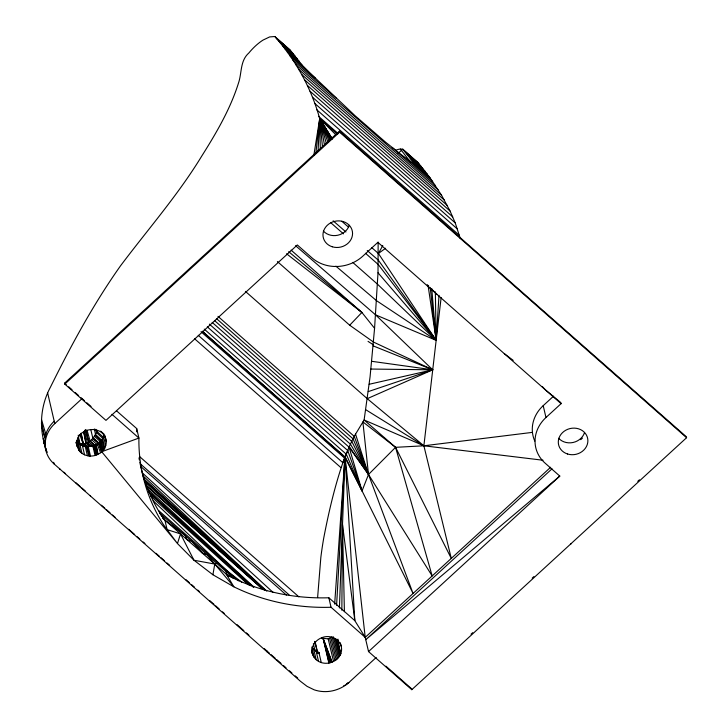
<?xml version="1.0" encoding="UTF-8"?>
<svg xmlns="http://www.w3.org/2000/svg" width="728" height="728" viewBox="0 0 728 728"><rect width="100%" height="100%" fill="white"/><g stroke="black" fill="none" stroke-linecap="round" stroke-linejoin="round"><path stroke-width="1.09" d="M341.851 610.255L342.497 524.46L345.099 457.466L202.339 331.376M217.981 316.371L354.218 436.336L413.058 593.475L345.245 457.084L349.258 446.546L354.218 436.336L364.118 419.992L370.079 376.74L374.574 328.31L378.005 272.782L378.151 242.069M339.421 607.962L342.497 524.46L354.827 620.647L365.219 637.355L368.532 651.587L411.793 689.68L686.577 437.719L686.349 436.764L339.357 131.204L64.583 383.174L64.801 384.12L105.97 420.375L297.333 244.963L311.966 257.849A36.127 32.096 -13.1 0 0 362.772 256.192L377.877 242.342L561.079 403.667L545.973 417.517A36.127 32.096 -13.1 0 0 545.163 463.199L559.796 476.085L368.532 651.587M46.583 450.787L46.82 452.47L43.534 440.149L45.373 446.628C38.784 427.227 40.686 405.241 50.423 387.196C71.153 345.29 93.493 303.967 120.566 265.766C147.875 229.411 177.978 195.095 201.72 156.12C216.216 133.133 230.184 109.373 238.411 83.32C242.005 73.082 239.903 60.833 248.876 52.962A27.336 10.583 -48.6 0 1 263.008 40.095L269.633 36.928L274.838 36.518L289.789 49.741L302.002 65.001L312.185 75.093L355.209 115.843L385.458 142.078L402.338 155.483L415.242 164.728L429.948 177.668L441.587 195.295L450.077 211.065L455.228 222.904L460.333 238.675M318.063 151.197L319.701 118.637C311.384 88.316 295.695 60.096 274.838 36.518M317.608 597.579L320.839 557.448A337.692 260.688 -60.4 0 1 323.723 538.119C329.011 510.546 335.471 483.028 344.999 456.593L345.245 457.084L202.375 331.286M336.6 605.305L344.808 458.276L201.01 331.704M439.002 295.341L436.154 340.349L375.575 314.851L295.577 245.7M334.653 604.131L344.808 458.276L342.815 462.644L198.271 335.335M315.852 153.399L319.701 118.637L337.628 134.298M441.141 297.524L423.878 445.791L451.278 558.422L395.568 447.329L364.118 419.992L423.878 445.791L543.033 460.242M313.868 155.128L319.701 118.637L335.781 134.68M550.668 467.24L365.219 637.355L331.049 607.261A196.697 174.784 -13.1 0 1 233.906 586.832L212.913 574.756L214.769 564.054L206.907 554.663L202.466 553.225L191.883 541.432L187.087 539.675L185.085 535.444L164.901 520.138L159.996 513.622M54.218 421.203A31.977 28.41 -13.1 0 0 45.819 434.252L44.617 441.65L44.818 445.363L43.853 441.659M139.785 462.144A196.697 174.784 -13.1 0 0 161.398 515.433L164.901 520.138L167.112 529.629L180.526 533.897L177.459 543.543L193.994 560.251L212.913 574.756M103.831 434.862A14.879 13.222 -13.1 0 1 103.485 436.236C100.227 447.156 83.465 450.395 76.731 440.904L78.933 450.395C81.563 454.026 86.04 456.001 90.463 456.056A14.879 13.213 -13.1 0 0 95.068 455.464C99.8 454.045 104.322 450.632 105.697 445.727A14.879 13.213 -13.1 0 0 105.369 437.528C100.273 425.471 80.717 427.736 77.241 439.767A14.879 13.213 -13.1 0 0 76.822 445.299L78.933 450.395M311.957 651.778C312.576 656.847 316.416 661.142 321.266 662.571A14.879 13.213 -13.1 0 0 328.874 663.044C334.079 662.043 339.557 658.349 341.023 652.961A14.879 13.213 -13.1 0 0 341.141 646.073L340.64 643.925M226.199 571.653L226.39 574.283L231.704 577.34A196.697 174.784 -13.1 0 0 328.847 597.77L354.827 620.647L345.099 457.466L362.044 490.881L368.505 474.483L395.568 447.329L423.878 445.791L532.077 432.414M76.631 441.086L80.744 443.552L83.556 443.907C90.454 443.115 94.913 436.463 97.443 430.539M345.454 455.582L347.729 450.523L207.316 326.863M311.793 647.037L313.768 649.403L317.29 651.16L319.01 652.87L318.682 653.571L312.048 648.138L314.259 657.63M382.791 245.564L378.405 253.481L436.154 340.349L435.353 291.892M570.506 544.453L570.989 543.798M319.183 653.016L318.682 653.571L319.01 652.87M277.395 261.552L349.695 325.216L361.889 312.458L291.082 250.104M398.107 153.408L402.784 149.195L417.736 162.408L429.948 177.668M64.801 384.12L339.585 132.159L339.357 131.204M376.212 657.466L348.839 682.564C343.707 687.168 337.219 690.153 330.421 691.227A31.977 28.41 -13.1 0 1 314.196 689.835L307.089 686.368L300.464 681.299L54.063 463.918A31.977 28.41 -13.1 0 1 54.782 423.614L82.146 398.516M534.798 441.104A36.127 32.096 -13.1 0 1 543.206 405.66L553.553 396.178M580.744 439.657L582.418 438.129M552.024 468.814L365.738 639.694L559.796 476.085M471.052 634.188L472.727 632.659M532.204 578.114L533.888 576.576M637.764 481.326L639.439 479.788M321.485 638.119L328.182 638.847L332.104 636.854L337.319 658.84M385.622 248.23L378.405 253.481L371.599 247.493M346.428 684.302L348.839 682.564L346.883 683.492M245.409 291.382L367.249 398.671L432.723 369.815L375.575 314.851M343.798 685.64L345.673 685.112M101.984 451.615L138.912 438.065L136.7 428.565L116.471 410.756M368.241 391.619L432.723 369.815L373.473 342.06L349.695 325.216M180.526 533.897L193.994 560.251L214.769 564.054L216.835 563.408M369.178 384.275L432.723 369.815L373.146 345.873M370.916 369.05L432.723 369.815L371.708 361.306M396.041 150.132A27.336 10.583 -48.6 0 1 400.382 149.067L402.784 149.195L415.242 164.728M318.072 652.716L319.064 653.08L321.266 662.571M365.629 409.637L423.878 445.791L367.249 398.671M368.05 341.387L373.246 344.735M84.457 430.257L87.396 442.879L92.865 446.746M504.313 353.626L513.195 360.369M241.732 582.2L227.364 571.116L153.335 500.973M286.541 253.763L361.889 312.458L374.574 328.31M85.504 430.057L88.761 442.042L93.821 446.155M288.652 251.688L361.889 312.458M335.89 266.157L376.512 300.673L436.154 340.349L431.75 288.634M333.133 220.821L345.927 231.968M367.249 250.541L378.333 260.196L436.154 340.349L430.202 287.414M275.785 37.574L290.49 50.523M403.74 150.25L418.436 163.199M276.913 38.866L291.619 51.815M404.859 151.533L419.565 164.483M278.405 40.632L293.111 53.581M406.361 153.308L421.057 166.257M280.244 42.861L294.94 55.81M408.19 155.528L422.886 168.477M282.355 45.518L297.06 58.468M410.31 158.185L425.006 171.135M284.73 48.594L299.426 61.534M412.676 161.261L427.382 174.21M287.296 52.052L302.002 65.001M290.026 55.892L315.597 78.406M407.107 158.986L432.678 181.509M292.884 60.069L336.309 98.316M392.101 147.447L435.535 185.686M295.805 64.583L438.456 190.199M298.771 69.397L441.587 195.295M301.72 74.493L444.371 200.109M304.613 79.853L447.265 205.469M307.425 85.449L450.077 211.065M310.092 91.273L452.743 216.889M312.576 97.288L455.228 222.904M314.842 103.476L457.493 229.093M316.835 109.819L459.486 235.435M339.585 132.159L686.577 437.719M318.527 116.298L338.056 133.497M341.832 221.276L348.639 227.273M330.685 222.632L343.425 233.852M365.501 253.289L378.232 264.501L436.154 340.349L428.082 285.503M352.771 262.426L377.477 284.184L436.154 340.349L378.005 272.782M216.498 318.6L353.016 438.802L368.505 474.483L432.168 575.948L395.568 447.329L362.881 421.885L368.505 474.483L349.058 447.165L209.382 324.142M214.705 320.711L351.788 441.414L368.505 474.483L355.501 433.997M212.221 322.44L350.45 444.171L368.505 474.483L349.258 446.546M204.24 329.111L346.319 454.226L362.044 490.881L349.058 447.165M194.54 338.72L340.941 467.64M111.93 414.305L138.912 438.065A196.697 174.784 -13.1 0 0 163.609 524.924L177.459 543.543L101.765 451.806L98.389 443.288M64.583 383.174L66.239 384.63M68.714 386.814L72.027 389.726M75.33 392.647L78.642 395.559M81.117 397.743L84.43 400.655M86.914 402.839L91.046 406.479M385.931 666.156L411.575 688.734L411.793 689.68M139.703 456.674L298.853 596.824M141.123 464.564L289.116 594.885M80.835 445.281L80.744 443.552L84.157 446.555M159.387 512.812L233.997 578.523L226.39 574.283L233.906 586.832L214.769 564.054M162.444 517.972L228.901 576.494M63.873 472.181L65.575 473.682M75.821 482.691L80.089 486.45M81.8 487.951L85.212 490.954M101.429 505.223L104.832 508.226M106.543 509.736L109.955 512.74M112.512 514.987L115.07 517.244M128.71 529.256L134.68 534.516M137.237 536.764L139.794 539.02M143.207 542.023L144.918 543.525M156.001 553.289L159.414 556.292M161.116 557.794L164.528 560.797M167.085 563.044L169.642 565.301M185.84 579.57L189.253 582.573M191.81 584.821L194.376 587.077M197.779 590.08L199.49 591.582M209.719 600.591L213.987 604.349M215.688 605.851L219.101 608.854M222.513 611.857L224.215 613.358M237.01 624.624L243.834 630.63M246.392 632.887L248.949 635.135M264.3 648.657L269.36 653.107M271.025 654.581L275.202 658.258M276.868 659.732L281.044 663.399M283.547 665.61L286.059 667.813M289.389 670.752L291.901 672.963M295.24 675.903L297.743 678.105M100.637 431.113L104.049 434.115M140.695 466.457L286.423 595.067M79.798 434.661L83.256 444.135L85.786 446.373M158.668 510.583L238.375 580.826M90.773 429.511L92.856 438.274L98.79 443.552M146.292 485.785L262.508 589.098M93.202 437.837L99.126 443.125M145.709 484.693L262.581 589.007M94.403 436.245L101.137 442.342M144.936 481.972L264.528 590.18M87.06 430.294L90.117 441.068L95.168 445.654M150.723 496.105L248.357 584.784M97.042 431.531L103.749 437.655M142.315 472.9L273.091 592.41M95.095 435.208L101.811 441.332M144.626 480.407L264.674 589.971M91.582 439.612L97.415 444.99M148.649 491.691L253.544 587.405M102.22 440.631L95.523 434.48L94.34 428.938M144.117 479.079L264.755 589.817M148.485 491.91L250.587 585.74M83.556 443.907L86.86 446.937M149.113 492.601L250.013 585.53M92.856 438.274L98.69 443.671M147.083 488.379L253.872 587.059M103.185 438.766L96.542 432.578L95.832 429.283M143.052 475.894L266.803 591.127M90.117 441.068L95.022 445.709M341.141 646.073L339.33 642.333L336.281 639.348A14.879 13.213 -13.1 0 0 332.314 637.391C322.24 633.669 309.582 642.888 312.439 653.89L311.994 651.706M427.209 284.666L428.81 286.259M431.222 288.643L436.827 294.203M80.744 443.552L83.875 446.683M84.639 443.798L87.669 446.856M77.405 441.086L78.442 442.151M542.378 386.604L545.481 389.926L560.842 402.593L561.079 403.667M86.304 443.288L89.089 446.692M410.283 161.752L400.382 149.067M87.396 442.879L89.89 446.382M332.114 138.638L319.701 118.637L320.302 149.231M332.032 138.757L319.701 118.637L322.468 146.865M331.95 138.884L319.701 118.637L324.533 145.282M331.841 139.194L319.701 118.637L326.299 143.425M331.176 139.585L319.701 118.637L327.809 141.896M330.112 139.776L319.701 118.637L329.293 141.205M316.07 650.805L316.88 652.743M332.114 662.025L323.214 638.711L328.874 663.044M97.252 444.034L100.591 452.78M331.877 662.225L323.214 638.711L329.111 662.835M99.672 442.214L102.821 450.741L99.909 441.987M347.729 450.523L362.044 490.881M98.762 442.97L101.765 451.806M330.63 662.498L323.214 638.711L330.394 662.707M41.578 419.792L45.819 434.252M93.284 445.745L95.987 454.991L94.34 445.5L96.742 454.691L95.768 444.89L97.388 454.427L96.169 444.608L98.034 454.163M86.96 446.482L89.69 456.01M78.032 437.619L79.552 442.979L78.233 435.162M41.587 425.689L44.954 437.928L41.423 423.032M86.332 446.428L88.925 455.956M314.805 641.377L317.49 652.925M43.798 441.86L45.564 448.985M43.207 438.638L44.818 445.363M337.373 639.848L340.759 654.09L337.61 640.085M336.281 639.266L340.103 655.382M335.035 638.611L339.303 656.62M333.406 636.827L338.374 657.775M330.921 637.764L336.154 659.814M329.611 638.429L334.889 660.669M328.182 638.847L333.533 661.406M76.085 442.151L76.822 445.299M543.206 405.66L545.973 417.517M340.194 642.66L340.686 644.771M328.847 597.77L331.049 607.261M337.947 639.129L338.438 641.241M316.334 651.915L318.536 661.397M313.368 643.707L314.878 650.231M313.959 650.24L316.17 659.732M104.787 435.244L106.252 441.568M103.485 436.236L105.697 445.727M92.865 445.982L95.068 455.464M85.849 429.52L88.761 442.042M88.252 446.564L90.463 456.056M85.203 446.228L87.415 455.719M82.337 445.327L84.548 454.818M79.771 443.898L81.982 453.389M78.123 442.506L80.335 451.988M76.14 442.442L77.123 446.655M47.684 393.129L54.782 423.614M59.605 468.423L59.823 469.396M53.69 462.307L54.063 463.918M45.91 448.566L46.82 452.47M315.042 641.45L317.29 651.16M80.772 433.369L83.256 444.135L81.208 433.315M102.63 438.493L104.768 448.166M101.856 439.739L103.968 449.394M266.858 650.905L267.067 651.888M100.946 440.904L103.039 450.55M90.336 495.468L90.554 496.45M94.758 445.245L96.742 454.691M81.081 433.36L83.256 444.135M83.647 431.722L85.986 443.47L83.784 431.659M311.893 650.049L312.894 655.2M345.099 457.466L365.219 637.355M342.497 524.46L344.399 611.711M139.367 460.005A196.697 174.784 -13.1 0 1 138.984 457.866M136.682 431.841A196.697 174.784 -13.1 0 1 136.7 428.565M349.24 225.298A14.879 13.213 -13.1 0 1 337.856 235.226A14.879 13.213 -13.1 0 1 323.369 231.058M584.557 432.532A14.879 13.213 -13.1 0 1 573.182 442.46A14.879 13.213 -13.1 0 1 558.685 438.301M567.576 454.008A14.879 13.213 -13.1 0 0 587.742 438.866A14.879 13.213 -13.1 0 0 563.972 431.386A14.879 13.213 -13.1 0 0 567.576 454.008M332.25 246.774A14.879 13.213 -13.1 0 0 352.416 231.622A14.879 13.213 -13.1 0 0 328.647 224.151A14.879 13.213 -13.1 0 0 332.25 246.774"/></g></svg>
